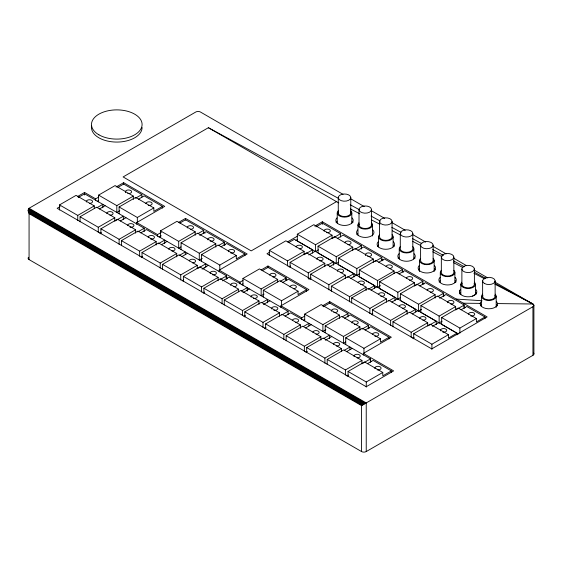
<?xml version="1.0" encoding="UTF-8"?>
<svg xmlns="http://www.w3.org/2000/svg" width="562" height="562" viewBox="0 0 562 562"><rect width="100%" height="100%" fill="white"/><g stroke="black" fill="none" stroke-linecap="round" stroke-linejoin="round"><path stroke-width="0.84" d="M533.457 353.013A3.309 1.911 0 0 1 532.931 355.325L366.234 451.56A3.309 1.911 0 0 1 361.556 451.56L29.069 259.602L29.069 213.665L28.1 210.406L29.069 208.263L195.766 112.021A3.309 1.911 0 0 1 200.444 112.021L343.038 194.354M459.716 290.477L459.716 293.083L460.587 294.298M476.555 293.083L475.684 294.298L472.494 296.139M59.537 210.012L59.537 204.905L76.06 195.365L94.268 205.882L94.268 208.439M60.127 206.577L57.162 208.291L366.227 386.726L393.639 370.899L363.333 353.4L363.333 355.107M77.907 196.314L84.581 192.464L95.631 198.843L98.659 197.1M78.195 197.536L84.609 193.834L144.188 228.228L144.188 231.635M338.661 198.477L208.376 127.707L123.106 176.939L251.193 250.891L336.469 201.66L338.795 202.868M98.596 201.927L98.596 195.119L115.112 185.579L133.327 196.096L133.327 199.503M116.067 187.048L123.633 182.678L164.708 206.387L136.707 222.559L136.707 224.259M117.964 187.343L123.668 184.048L141.884 194.564L141.884 197.122M97.149 201.379L98.659 200.501M59.537 204.905L77.753 215.415L94.268 205.882M80.057 221.857L80.057 216.749L96.573 207.209L114.788 217.726L114.788 221.133L123.338 216.194L123.338 219.602M97.121 207.638L102.825 204.35L102.825 207.757M99.425 208.973L105.129 205.678M98.596 195.119L116.812 205.636L133.327 196.096M119.109 213.778L119.109 206.964L135.632 197.424L153.84 207.94L153.84 211.347L162.397 206.409L162.397 208.116M135.463 198.267L141.884 194.564M138.484 199.187L144.181 195.892L162.397 206.409M119.762 210.743L116.812 212.443L116.812 205.636M80.057 216.749L98.266 227.259L114.788 217.726M100.9 233.89L100.9 228.783L117.416 219.243L135.632 229.76L135.632 233.167M120.268 221.007L125.972 217.712M99.741 233.223L101.216 232.373M119.109 206.964L137.325 217.48L153.84 207.94M100.9 228.783L119.116 239.3L135.632 229.76M121.42 245.735L121.42 240.627L137.936 231.087L156.145 241.604L156.145 245.011M137.767 231.93L144.188 228.228M140.788 232.851L146.485 229.556L226.655 275.844L226.655 279.251M160.472 237.656L160.472 230.842L176.988 221.309L195.204 231.818L195.204 235.225M136.707 222.559L157.508 234.572L161.294 232.387M178.702 222.334L185.509 218.4L247.175 254.003L219.173 270.167L219.173 271.875M179.84 223.065L185.544 219.77L203.76 230.287L203.76 233.694M159.025 237.101L161.294 235.787M121.42 240.627L139.629 251.144L156.145 241.604M142.01 257.621L142.01 252.514L158.526 242.981L176.742 253.497L176.742 256.897M158.287 243.775L164.701 240.072L164.701 243.479M161.378 244.737L167.083 241.449M141.104 257.101L142.579 256.251M160.472 230.842L178.688 241.358L195.204 231.818M181.069 249.542L181.069 242.735L197.585 233.195L215.794 243.711L215.794 247.118M198.056 233.581L203.76 230.287M199.721 235.366L206.135 231.663L224.35 242.18L224.35 245.587M180.901 246.894L178.688 248.172L178.688 241.358M142.01 252.514L160.226 263.03L176.742 253.497M162.523 269.472L162.523 264.358L179.046 254.825L197.255 265.341L197.255 268.748M179.594 255.253L185.291 251.959L185.291 254.516M181.891 256.581L187.596 253.293M181.069 242.735L199.278 253.244L215.794 243.711M201.582 261.386L201.582 254.579L218.098 245.039L236.314 255.555L236.314 258.963L244.863 254.024L244.863 255.724M218.646 245.468L224.35 242.18M220.95 246.802L226.655 243.508L244.863 254.024M202.229 258.358L199.278 260.058L199.278 253.244M162.523 264.358L180.739 274.874L197.255 265.341M183.374 281.506L183.374 276.392L199.889 266.859L218.098 277.375L218.098 280.782M197.972 268.334L205.811 263.81L205.811 267.21M202.025 269.029L208.439 265.327M182.214 280.838L183.69 279.981M202.861 268.917L204.336 268.067M201.582 254.579L219.798 265.088L236.314 255.555M183.374 276.392L201.582 286.908L218.098 277.375M203.887 293.35L203.887 288.243L220.402 278.703L238.618 289.219L238.618 291.776M269.339 255.471L269.339 250.364L285.861 240.831L304.07 251.34L304.07 254.748M318.471 249.844L315.521 251.544L297.305 241.028L297.305 234.221L313.828 224.681L332.037 235.197L332.037 238.604L340.593 233.666L340.593 237.073M220.241 279.546L226.655 275.844M269.549 252.261L266.971 253.75L431.757 348.89L487.135 316.919L322.342 221.779L314.769 226.149M287.498 241.899L297.347 236.209M288.713 242.587L294.411 239.293L312.627 249.809L312.627 253.216M315.963 226.851L322.377 223.149L340.593 233.666M222.545 280.874L228.959 277.171L288.074 311.299L288.074 314.706M203.058 292.872L204.533 292.022M295.795 240.515L297.312 239.637M242.946 285.264L242.946 278.457L259.461 268.917L277.677 279.433L277.677 281.991M219.173 270.167L239.981 282.18L243.009 280.438M261.168 269.95L267.983 266.016L308.924 289.655L280.923 305.819L280.923 307.526M262.313 270.68L268.018 267.386L286.227 277.902L286.227 280.459M241.491 284.716L243.009 283.838M269.339 250.364L287.554 260.88L304.07 251.34M297.305 234.221L315.521 244.737L332.037 235.197M203.887 288.243L222.102 298.752L238.618 289.219M224.273 305.117L224.273 300.01L240.789 290.477L259.005 300.993L259.005 304.393M290.083 267.449L290.083 262.342L306.606 252.802L324.815 263.318L324.815 266.725M335.507 263.086L318.05 253.005L318.05 246.191L334.566 236.658L352.781 247.175L352.781 250.582M304.787 254.34L312.627 249.809M241.47 290.976L247.175 287.688L247.175 291.095M242.932 292.647L249.345 288.945M308.742 254.972L315.156 251.27L333.371 261.787L333.371 265.194M337.418 238.421L343.122 235.127L361.338 245.643L361.338 249.05M289.03 266.838L290.505 265.988M242.946 278.457L261.154 288.973L277.677 279.433M263.332 297.038L263.332 290.224L279.848 280.691L298.064 291.207L298.064 294.614L306.613 289.676L306.613 291.376M280.522 281.197L286.227 277.902M282.7 282.447L288.404 279.159L306.613 289.676M264.105 294.081L261.154 295.781L261.154 288.973M224.273 300.01L242.489 310.526L259.005 300.993M290.083 262.342L308.299 272.858L324.815 263.318M318.05 246.191L336.266 256.708L352.781 247.175M244.793 316.961L244.793 311.854L261.309 302.321L279.525 312.837L279.525 316.237M310.624 279.307L310.624 274.2L327.147 264.66L345.356 275.176L345.356 278.583M359.757 273.68L356.807 275.38L338.591 264.864L338.591 258.056L355.107 248.516L373.323 259.033L373.323 262.44M261.857 302.749L267.561 299.455L267.561 302.862M327.667 265.081L333.371 261.787M354.917 249.345L361.338 245.643M263.445 304.492L269.865 300.789M329.283 266.838L335.697 263.128L353.912 273.645L353.912 277.052M357.959 250.28L363.663 246.985L381.879 257.501L381.879 260.909M243.964 316.483L245.439 315.633M309.037 279.244L311.25 277.965M338.479 262.243L336.266 263.522L336.266 256.708M263.332 290.224L281.548 300.74L298.064 291.207M244.793 311.854L263.002 322.37L279.525 312.837M310.624 274.2L328.84 284.716L345.356 275.176M338.591 258.056L356.807 268.573L373.323 259.033M265.636 329.002L265.636 323.888L282.152 314.355L300.368 324.871L300.368 328.278M281.66 315.008L288.074 311.299M331.369 291.285L331.369 286.177L347.885 276.637L366.101 287.154L366.101 290.561M380.495 285.658L377.552 287.358L359.336 276.841L359.336 270.027L375.852 260.494L394.067 271.01L394.067 273.561M347.499 277.347L353.912 273.645M374.749 261.618L381.879 257.501M285.004 316.111L290.709 312.823L370.484 358.879L370.484 362.286M350.737 278.401L356.441 275.106L374.657 285.622L374.657 288.18M378.704 262.25L384.408 258.963L402.617 269.479L402.617 272.029M264.477 328.334L265.952 327.477M330.315 290.673L331.791 289.823M304.695 320.916L304.695 314.109L321.211 304.569L339.42 315.085L339.42 318.492M280.923 305.819L301.731 317.832L304.759 316.083M322.159 306.037L329.732 301.668L391.335 337.235L363.333 353.4M323.347 306.74L329.761 303.037L347.976 313.554L347.976 316.961M303.241 320.368L304.759 319.49M265.636 323.888L283.852 334.404L300.368 324.871M331.369 286.177L349.585 296.694L366.101 287.154M359.336 270.027L377.552 280.543L394.067 271.01M286.149 340.846L286.149 335.739L302.672 326.199L320.881 336.715L320.881 340.122M351.672 303.002L351.672 297.895L368.187 288.362L386.403 298.879L386.403 302.279M400.06 297.804L397.847 299.075L379.638 288.566L379.638 281.752L396.154 272.212L414.37 282.728L414.37 286.135M303.22 326.627L308.917 323.34L308.917 325.89M368.236 289.325L374.657 285.622M396.92 272.767L402.617 269.479M305.517 327.962L311.222 324.667M371.039 290.118L376.744 286.831L394.96 297.34L394.96 300.747M399.006 273.975L404.71 270.68L422.919 281.197L422.919 284.604M304.695 314.109L322.904 324.625L339.42 315.085M325.208 332.76L325.208 325.953L341.724 316.413L359.94 326.929L359.94 330.337M342.272 316.849L347.976 313.554M344.576 318.176L350.281 314.882L368.496 325.398L368.496 328.805M325.855 329.732L322.904 331.432L322.904 324.625M351.672 297.895L369.887 308.412L386.403 298.879M379.638 281.752L397.847 292.268L414.37 282.728M286.149 335.739L304.365 346.248L320.881 336.715M306.683 352.697L306.683 347.59L323.206 338.057L341.415 348.573L341.415 351.124M372.416 314.98L372.416 309.873L388.932 300.34L407.148 310.849L407.148 314.256M421.542 309.353L418.592 311.053L400.383 300.537L400.383 293.729L416.899 284.189L435.114 294.706L435.114 298.113M323.733 338.472L329.437 335.184L329.437 338.591M388.539 301.049L394.96 297.34M415.079 285.728L422.919 281.197M325.342 340.228L331.756 336.519M391.784 302.096L397.489 298.801L415.697 309.318L415.697 311.875M419.751 285.953L425.448 282.658L443.664 293.174L443.664 296.581M305.84 352.212L307.316 351.362M371.363 314.369L372.838 313.519M325.208 325.953L343.424 336.469L359.94 326.929M345.742 344.618L345.742 337.804L362.258 328.271L380.474 338.788L380.474 342.195L389.03 337.256L389.03 338.956M362.076 329.1L368.496 325.398M365.11 330.027L370.815 326.74L389.03 337.256M345.637 341.998L343.424 343.277L343.424 336.469M306.683 347.59L324.899 358.106L341.415 348.573M372.416 309.873L390.625 320.389L407.148 310.849M400.383 293.729L418.592 304.246L435.114 294.706M327.203 364.541L327.203 359.434L343.719 349.901L361.935 360.418L361.935 363.818M392.957 326.838L392.957 321.731L409.473 312.198L427.689 322.714L427.689 326.115M442.083 321.211L439.133 322.911L420.924 312.395L420.924 305.588L437.44 296.048L455.656 306.564L455.656 309.971L464.205 305.033L464.205 308.44M344.267 350.33L349.971 347.035L349.971 349.592M410 312.613L415.697 309.318M437.96 296.469L443.664 293.174M346.571 351.657L352.276 348.37M412.325 313.954L418.03 310.667L436.238 321.176L436.238 324.583M439.575 298.218L445.989 294.516L464.205 305.033M345.742 337.804L363.958 348.321L380.474 338.788M327.203 359.434L345.419 369.951L361.935 360.418M392.957 321.731L411.166 332.247L427.689 322.714M420.924 305.588L439.133 316.104L455.656 306.564M348.047 376.582L348.047 371.468L364.562 361.935L382.778 372.451L382.778 375.859L391.335 370.92L391.335 372.62M413.702 338.816L413.702 333.709L430.218 324.169L448.434 334.685L448.434 338.092L456.983 333.154L456.983 334.861M458.36 334.011L441.662 324.372L441.662 317.565L458.185 308.025L476.393 318.542L476.393 321.949L484.95 317.01L484.95 318.71M362.645 363.41L370.484 358.879M428.399 325.707L436.238 321.176M367.415 363.691L373.119 360.404L391.335 370.92M432.354 326.346L438.767 322.637L456.983 333.154M461.037 309.788L466.734 306.494L484.95 317.01M346.887 375.915L348.363 375.058M412.641 338.205L414.117 337.355M348.047 371.468L366.262 381.984L382.778 372.451M413.702 333.709L431.911 344.225L448.434 334.685M441.662 317.565L459.878 328.082L476.393 318.542M361.556 451.56L361.556 405.623L532.931 306.712A3.309 1.911 0 0 0 532.931 304.007L494.588 281.85M463.348 303.206L480.25 303.382M497.56 303.578L532.931 304.007L495.157 283.487M456.225 299.089L482.02 300.726L480.461 302.454L480.166 303.761A8.718 5.03 0 0 0 491.139 308.622L493.239 308.117A8.718 5.03 0 0 0 497.595 303.761L496.429 301.239M350.442 208.938L359.764 213.792M371.412 219.861L379.954 224.308M392.374 230.785L400.144 234.832M412.564 241.302L420.334 245.348M432.754 251.818L442.076 256.672M453.724 262.742L463.039 267.596M473.914 273.258L484.788 278.921M494.883 284.182L532.931 304.007M350.224 204.758L359.476 209.781M371.039 216.068L380.291 221.091M391.854 227.371L401.106 232.394M412.67 238.681L421.922 243.704M432.712 249.563L443.502 255.429M453.527 260.873L464.317 266.732M474.342 272.177L485.905 278.464M350.625 198.73L364.281 206.612M371.103 210.553L384.759 218.435M392.339 222.812L405.216 230.251M412.789 234.621L425.666 242.053M433.239 246.43L446.116 253.862M453.689 258.239L466.565 265.671M474.138 270.041L487.774 277.916M208.376 127.707L336.469 201.66M381.577 259.384L383.094 260.262M402.083 271.221L403.6 272.099M422.589 283.058L424.106 283.936M443.088 294.895L444.605 295.774M463.594 306.733L465.111 307.611M203.556 232.225L205.06 233.097M223.866 243.95L225.369 244.821M285.419 279.49L286.936 280.368M368.047 327.196L369.55 328.06M225.861 277.438L227.35 278.295M370.154 360.741L371.672 361.619M29.069 208.263L366.234 402.919L366.234 451.56M28.543 208.748L365.553 403.319M28.212 209.478L364.752 403.776M28.1 210.406L363.895 404.275M28.212 211.46L363.038 404.766M28.543 212.569L362.237 405.23M29.069 213.665L361.556 405.623M533.9 305.356L533.9 353.969M532.931 306.712L532.931 355.325M496.183 296.265L496.183 307.337M495.136 280.937L495.136 296.265M482.625 280.937L482.625 296.265M481.585 296.265L481.585 306.48M475.438 284.288L475.438 294.509M474.391 268.959A6.259 3.611 0 0 1 465.006 272.092A6.259 3.611 0 0 1 465.006 265.833A6.259 3.611 0 0 1 474.391 268.959L474.391 284.288M461.88 268.959L461.88 284.288M460.84 284.288L460.84 294.509M459.878 328.082L459.878 333.189M454.897 272.43L454.897 282.644M453.85 257.101A6.259 3.611 0 0 1 444.465 260.234A6.259 3.611 0 0 1 444.465 253.975A6.259 3.611 0 0 1 453.85 257.101L453.85 272.43A6.259 3.611 0 0 1 447.598 276.04A6.259 3.611 0 0 1 441.339 272.43L441.339 257.101M440.299 272.43L440.299 282.644M439.133 316.104L439.133 322.911M434.152 260.452L434.152 271.523M433.112 245.13A6.259 3.611 0 0 1 423.727 248.256A6.259 3.611 0 0 1 423.727 241.997A6.259 3.611 0 0 1 433.112 245.13L433.112 260.452A6.259 3.611 0 0 1 426.853 264.063A6.259 3.611 0 0 1 420.594 260.452L420.594 245.13M431.911 344.225L431.911 349.332M419.554 260.452L419.554 271.523M418.592 304.246L418.592 311.053M413.85 248.734L413.85 258.949M412.81 233.406A6.259 3.611 0 0 1 403.425 236.532A6.259 3.611 0 0 1 403.425 230.28A6.259 3.611 0 0 1 412.81 233.406L412.81 248.734A6.259 3.611 0 0 1 406.551 252.345A6.259 3.611 0 0 1 400.292 248.734L400.292 233.406M411.166 332.247L411.166 337.355M399.252 248.734L399.252 258.949M397.847 292.268L397.847 299.075M393.105 236.757L393.105 246.971M392.065 221.428A6.259 3.611 0 0 1 382.68 224.561A6.259 3.611 0 0 1 382.68 218.302A6.259 3.611 0 0 1 392.065 221.428L392.065 236.757A6.259 3.611 0 0 1 385.806 240.367A6.259 3.611 0 0 1 379.554 236.757L379.554 221.428M390.625 320.389L390.625 325.496M378.507 236.757L378.507 246.971M377.552 280.543L377.552 287.358M372.564 224.898L372.564 235.963M371.524 209.57A6.259 3.611 0 0 1 362.139 212.696A6.259 3.611 0 0 1 362.139 206.444A6.259 3.611 0 0 1 371.524 209.57L371.524 224.898M369.887 308.412L369.887 313.519M366.262 381.984L366.262 387.092M363.958 348.321L363.958 353.428M359.013 209.57L359.013 224.898M357.966 224.898L357.966 235.113M356.807 268.573L356.807 275.38M351.826 212.921L351.826 223.135M350.779 197.592A6.259 3.611 0 0 1 341.394 200.725A6.259 3.611 0 0 1 341.394 194.466A6.259 3.611 0 0 1 350.779 197.592L350.779 212.921M349.585 296.694L349.585 301.801M345.419 369.951L345.419 375.058M338.268 197.592L338.268 212.921M337.221 212.921L337.221 223.135M329.732 301.668L329.732 303.368M328.84 284.716L328.84 289.823M324.899 358.106L324.899 363.214M322.342 221.779L322.342 224.336M315.521 244.737L315.521 251.544M308.299 272.858L308.299 278.815M304.365 346.248L304.365 351.362M301.731 317.832L301.731 319.539M287.554 260.88L287.554 265.988M283.852 334.404L283.852 339.511M281.548 300.74L281.548 305.854M267.983 266.016L267.983 267.716M263.002 322.37L263.002 327.477M242.489 310.526L242.489 315.633M239.981 282.18L239.981 283.887M222.102 298.752L222.102 303.866M219.798 265.088L219.798 270.203M201.582 286.908L201.582 292.022M185.509 218.4L185.509 220.107M180.739 274.874L180.739 279.981M160.226 263.03L160.226 268.137M157.508 234.572L157.508 236.272M139.629 251.144L139.629 256.251M137.325 217.48L137.325 222.587M123.633 182.678L123.633 184.378M119.116 239.3L119.116 244.407M98.266 227.259L98.266 232.373M95.631 198.843L95.631 200.55M84.581 192.464L84.581 195.014M77.753 215.415L77.753 220.529M312.922 332.395A3.126 1.805 0 0 1 316.055 330.589A3.126 1.805 0 0 1 319.181 332.395A3.126 1.805 0 0 1 316.055 334.2M290.104 286.887A3.126 1.805 0 0 1 293.231 285.082A3.126 1.805 0 0 1 296.364 286.887A3.126 1.805 0 0 1 293.231 288.692M207.947 239.855A3.126 1.805 0 0 1 210.694 237.593A3.126 1.805 0 0 1 214.087 239.545A3.126 1.805 0 0 1 210.16 241.133M271.671 308.981A3.126 1.805 0 0 1 274.418 306.712A3.126 1.805 0 0 1 277.811 308.671A3.126 1.805 0 0 1 273.884 310.259M354.081 356.561A3.126 1.805 0 0 1 356.561 354.313A3.126 1.805 0 0 1 360.221 355.936A3.126 1.805 0 0 1 357.102 357.903M292.409 320.551A3.126 1.805 0 0 1 295.535 318.745A3.126 1.805 0 0 1 298.668 320.551A3.126 1.805 0 0 1 295.535 322.356M352.086 323.08A3.126 1.805 0 0 1 354.84 320.811A3.126 1.805 0 0 1 358.226 322.764A3.126 1.805 0 0 1 354.299 324.351M168.783 249.177A3.126 1.805 0 0 1 171.909 247.364A3.126 1.805 0 0 1 175.042 249.177A3.126 1.805 0 0 1 171.909 250.982M251.151 297.136A3.126 1.805 0 0 1 253.905 294.867A3.126 1.805 0 0 1 257.291 296.827A3.126 1.805 0 0 1 253.364 298.415M372.515 334.467A3.126 1.805 0 0 1 375.915 332.669A3.126 1.805 0 0 1 378.725 334.776A3.126 1.805 0 0 1 374.833 336.209M374.924 368.595A3.126 1.805 0 0 1 377.678 366.333A3.126 1.805 0 0 1 381.064 368.286A3.126 1.805 0 0 1 377.137 369.873M333.456 344.246A3.126 1.805 0 0 1 336.589 342.441A3.126 1.805 0 0 1 339.715 344.246A3.126 1.805 0 0 1 336.589 346.059M331.573 311.229A3.126 1.805 0 0 1 334.32 308.967A3.126 1.805 0 0 1 337.713 310.919A3.126 1.805 0 0 1 333.786 312.507M344.822 242.854A3.126 1.805 0 0 1 347.948 241.049A3.126 1.805 0 0 1 351.081 242.854A3.126 1.805 0 0 1 347.948 244.66M371.587 222.791A7.299 4.215 0 0 1 365.265 229.113A7.299 4.215 0 0 1 358.942 222.791M371.313 223.964A6.259 3.611 0 0 1 365.265 228.509A6.259 3.611 0 0 1 359.223 223.964M210.251 273.518A3.126 1.805 0 0 1 212.998 271.256A3.126 1.805 0 0 1 216.391 273.209A3.126 1.805 0 0 1 212.464 274.797M230.764 285.363A3.126 1.805 0 0 1 233.244 283.122A3.126 1.805 0 0 1 236.904 284.737A3.126 1.805 0 0 1 233.785 286.704M189.296 261.021A3.126 1.805 0 0 1 192.429 259.215A3.126 1.805 0 0 1 195.555 261.021A3.126 1.805 0 0 1 192.429 262.826M228.46 251.699A3.126 1.805 0 0 1 231.214 249.437A3.126 1.805 0 0 1 234.6 251.39A3.126 1.805 0 0 1 230.673 252.977M86.422 202.025A3.126 1.805 0 0 1 88.894 199.784A3.126 1.805 0 0 1 92.554 201.4A3.126 1.805 0 0 1 89.442 203.367M350.843 210.813A7.299 4.215 0 0 1 344.52 217.136A7.299 4.215 0 0 1 338.205 210.813M350.569 211.986A6.259 3.611 0 0 1 344.52 216.532A6.259 3.611 0 0 1 338.479 211.986M125.368 191.775A3.126 1.805 0 0 1 128.768 189.977A3.126 1.805 0 0 1 131.578 192.092A3.126 1.805 0 0 1 127.686 193.518M125.79 192.682A3.126 1.805 0 0 1 125.474 192.246M269.718 275.113A3.126 1.805 0 0 1 272.844 273.308A3.126 1.805 0 0 1 275.97 275.113A3.126 1.805 0 0 1 272.844 276.918M324.19 231.347A3.126 1.805 0 0 1 326.936 229.078A3.126 1.805 0 0 1 330.323 231.031A3.126 1.805 0 0 1 326.396 232.619M296.118 247.02A3.126 1.805 0 0 1 299.244 245.215A3.126 1.805 0 0 1 302.37 247.02A3.126 1.805 0 0 1 299.244 248.826M378.444 294.551A3.126 1.805 0 0 1 381.844 292.753A3.126 1.805 0 0 1 384.654 294.867A3.126 1.805 0 0 1 380.762 296.3M358.142 282.834A3.126 1.805 0 0 1 361.542 281.035A3.126 1.805 0 0 1 364.352 283.15A3.126 1.805 0 0 1 360.46 284.576M399.189 306.529A3.126 1.805 0 0 1 402.315 304.723A3.126 1.805 0 0 1 405.448 306.529A3.126 1.805 0 0 1 402.315 308.334M392.128 234.649A7.299 4.215 0 0 1 385.806 240.972A7.299 4.215 0 0 1 379.483 234.649M495.206 294.158A7.299 4.215 0 0 1 488.884 300.48A7.299 4.215 0 0 1 482.561 294.158M494.925 295.331A6.259 3.611 0 0 1 488.884 299.876A6.259 3.611 0 0 1 482.835 295.331M453.92 270.322A7.299 4.215 0 0 1 447.598 276.644A7.299 4.215 0 0 1 441.275 270.322M433.176 258.344A7.299 4.215 0 0 1 426.853 264.667A7.299 4.215 0 0 1 420.531 258.344M406.41 278.408A3.126 1.805 0 0 1 409.536 276.602A3.126 1.805 0 0 1 412.67 278.408A3.126 1.805 0 0 1 409.536 280.213M365.363 254.712A3.126 1.805 0 0 1 368.763 252.914A3.126 1.805 0 0 1 371.573 255.029A3.126 1.805 0 0 1 367.681 256.455M365.785 255.619A3.126 1.805 0 0 1 365.469 255.176M386.108 266.69A3.126 1.805 0 0 1 389.234 264.885A3.126 1.805 0 0 1 392.367 266.69A3.126 1.805 0 0 1 389.234 268.495M337.509 271.327A3.126 1.805 0 0 1 339.982 269.079A3.126 1.805 0 0 1 343.642 270.701A3.126 1.805 0 0 1 340.53 272.661M412.873 246.627A7.299 4.215 0 0 1 406.551 252.949A7.299 4.215 0 0 1 400.228 246.627M127.672 225.439A3.126 1.805 0 0 1 131.072 223.641A3.126 1.805 0 0 1 133.882 225.755A3.126 1.805 0 0 1 129.991 227.181M148.192 237.283A3.126 1.805 0 0 1 151.592 235.485A3.126 1.805 0 0 1 154.395 237.6A3.126 1.805 0 0 1 150.511 239.026M187.35 227.968A3.126 1.805 0 0 1 189.83 225.72A3.126 1.805 0 0 1 193.49 227.343A3.126 1.805 0 0 1 190.377 229.31M106.829 213.405A3.126 1.805 0 0 1 109.955 211.6A3.126 1.805 0 0 1 113.088 213.405A3.126 1.805 0 0 1 109.955 215.211M145.888 203.62A3.126 1.805 0 0 1 149.288 201.821A3.126 1.805 0 0 1 152.091 203.936A3.126 1.805 0 0 1 148.206 205.369M316.968 259.468A3.126 1.805 0 0 1 319.715 257.199A3.126 1.805 0 0 1 323.101 259.152A3.126 1.805 0 0 1 319.174 260.74M419.73 318.387A3.126 1.805 0 0 1 422.856 316.582A3.126 1.805 0 0 1 425.989 318.387A3.126 1.805 0 0 1 422.856 320.2M447.802 302.714A3.126 1.805 0 0 1 450.281 300.466A3.126 1.805 0 0 1 453.941 302.089A3.126 1.805 0 0 1 450.822 304.049M468.434 314.221A3.126 1.805 0 0 1 471.841 312.423A3.126 1.805 0 0 1 474.644 314.537A3.126 1.805 0 0 1 470.759 315.963M440.58 330.835A3.126 1.805 0 0 1 443.327 328.566A3.126 1.805 0 0 1 446.72 330.526A3.126 1.805 0 0 1 442.793 332.114M474.461 282.18A7.299 4.215 0 0 1 468.139 288.503A7.299 4.215 0 0 1 461.816 282.18M474.18 283.353A6.259 3.611 0 0 1 468.139 287.899A6.259 3.611 0 0 1 462.09 283.353M427.155 290.385A3.126 1.805 0 0 1 430.281 288.58A3.126 1.805 0 0 1 433.407 290.385A3.126 1.805 0 0 1 430.281 292.191M480.461 305.861A8.718 5.03 0 0 1 481.332 304.646M496.429 304.646A8.718 5.03 0 0 1 497.3 305.861M459.716 293.884A8.718 5.03 0 0 1 460.587 292.669M475.684 292.669A8.718 5.03 0 0 1 476.555 293.884M439.175 282.026A8.718 5.03 0 0 1 440.046 280.81M455.143 280.81A8.718 5.03 0 0 1 456.014 282.026M418.43 270.048A8.718 5.03 0 0 1 419.301 268.833M434.405 268.833A8.718 5.03 0 0 1 435.276 270.048M398.135 258.33A8.718 5.03 0 0 1 399.006 257.115M414.103 257.115A8.718 5.03 0 0 1 414.974 258.33M377.39 246.353A8.718 5.03 0 0 1 378.261 245.137M393.358 245.137A8.718 5.03 0 0 1 394.229 246.353M356.849 234.495A8.718 5.03 0 0 1 357.72 233.279M336.104 222.517A8.718 5.03 0 0 1 336.975 221.302M352.072 221.302A8.718 5.03 0 0 1 352.943 222.517M29.069 259.602A3.309 1.911 0 0 1 28.543 257.298M475.684 289.268A8.718 5.03 0 0 1 473.738 295.64A8.718 5.03 0 0 1 462.533 295.64A8.718 5.03 0 0 1 460.587 289.268M455.143 277.403A8.718 5.03 0 0 1 451.953 284.281L449.853 284.786A8.718 5.03 0 0 1 440.678 282.988A8.718 5.03 0 0 1 440.046 277.403M434.405 265.433A8.718 5.03 0 0 1 431.209 272.303L429.108 272.809A8.718 5.03 0 0 1 419.94 271.01A8.718 5.03 0 0 1 419.301 265.433M414.103 253.708A8.718 5.03 0 0 1 410.913 260.585L408.806 261.084A8.718 5.03 0 0 1 399.638 259.293A8.718 5.03 0 0 1 399.006 253.708M393.358 241.73A8.718 5.03 0 0 1 388.061 249.114L385.806 249.282A8.718 5.03 0 0 1 378.261 241.73M372.817 229.872A8.718 5.03 0 0 1 367.52 237.248L365.265 237.424A8.718 5.03 0 0 1 357.72 229.872M352.072 217.894A8.718 5.03 0 0 1 348.883 224.772L346.782 225.278A8.718 5.03 0 0 1 337.607 223.479A8.718 5.03 0 0 1 336.975 217.894M142.095 127.469A25.297 14.605 0 0 1 115.47 142.053A25.297 14.605 0 0 1 91.634 125.937M484.458 283.494A6.259 3.611 0 0 0 494.925 281.871A6.259 3.611 0 0 0 487.261 277.452A6.259 3.611 0 0 0 484.458 283.494M98.905 134.817A25.297 14.605 0 0 0 141.231 128.262A25.297 14.605 0 0 0 110.25 110.377A25.297 14.605 0 0 0 98.905 134.817"/></g></svg>
